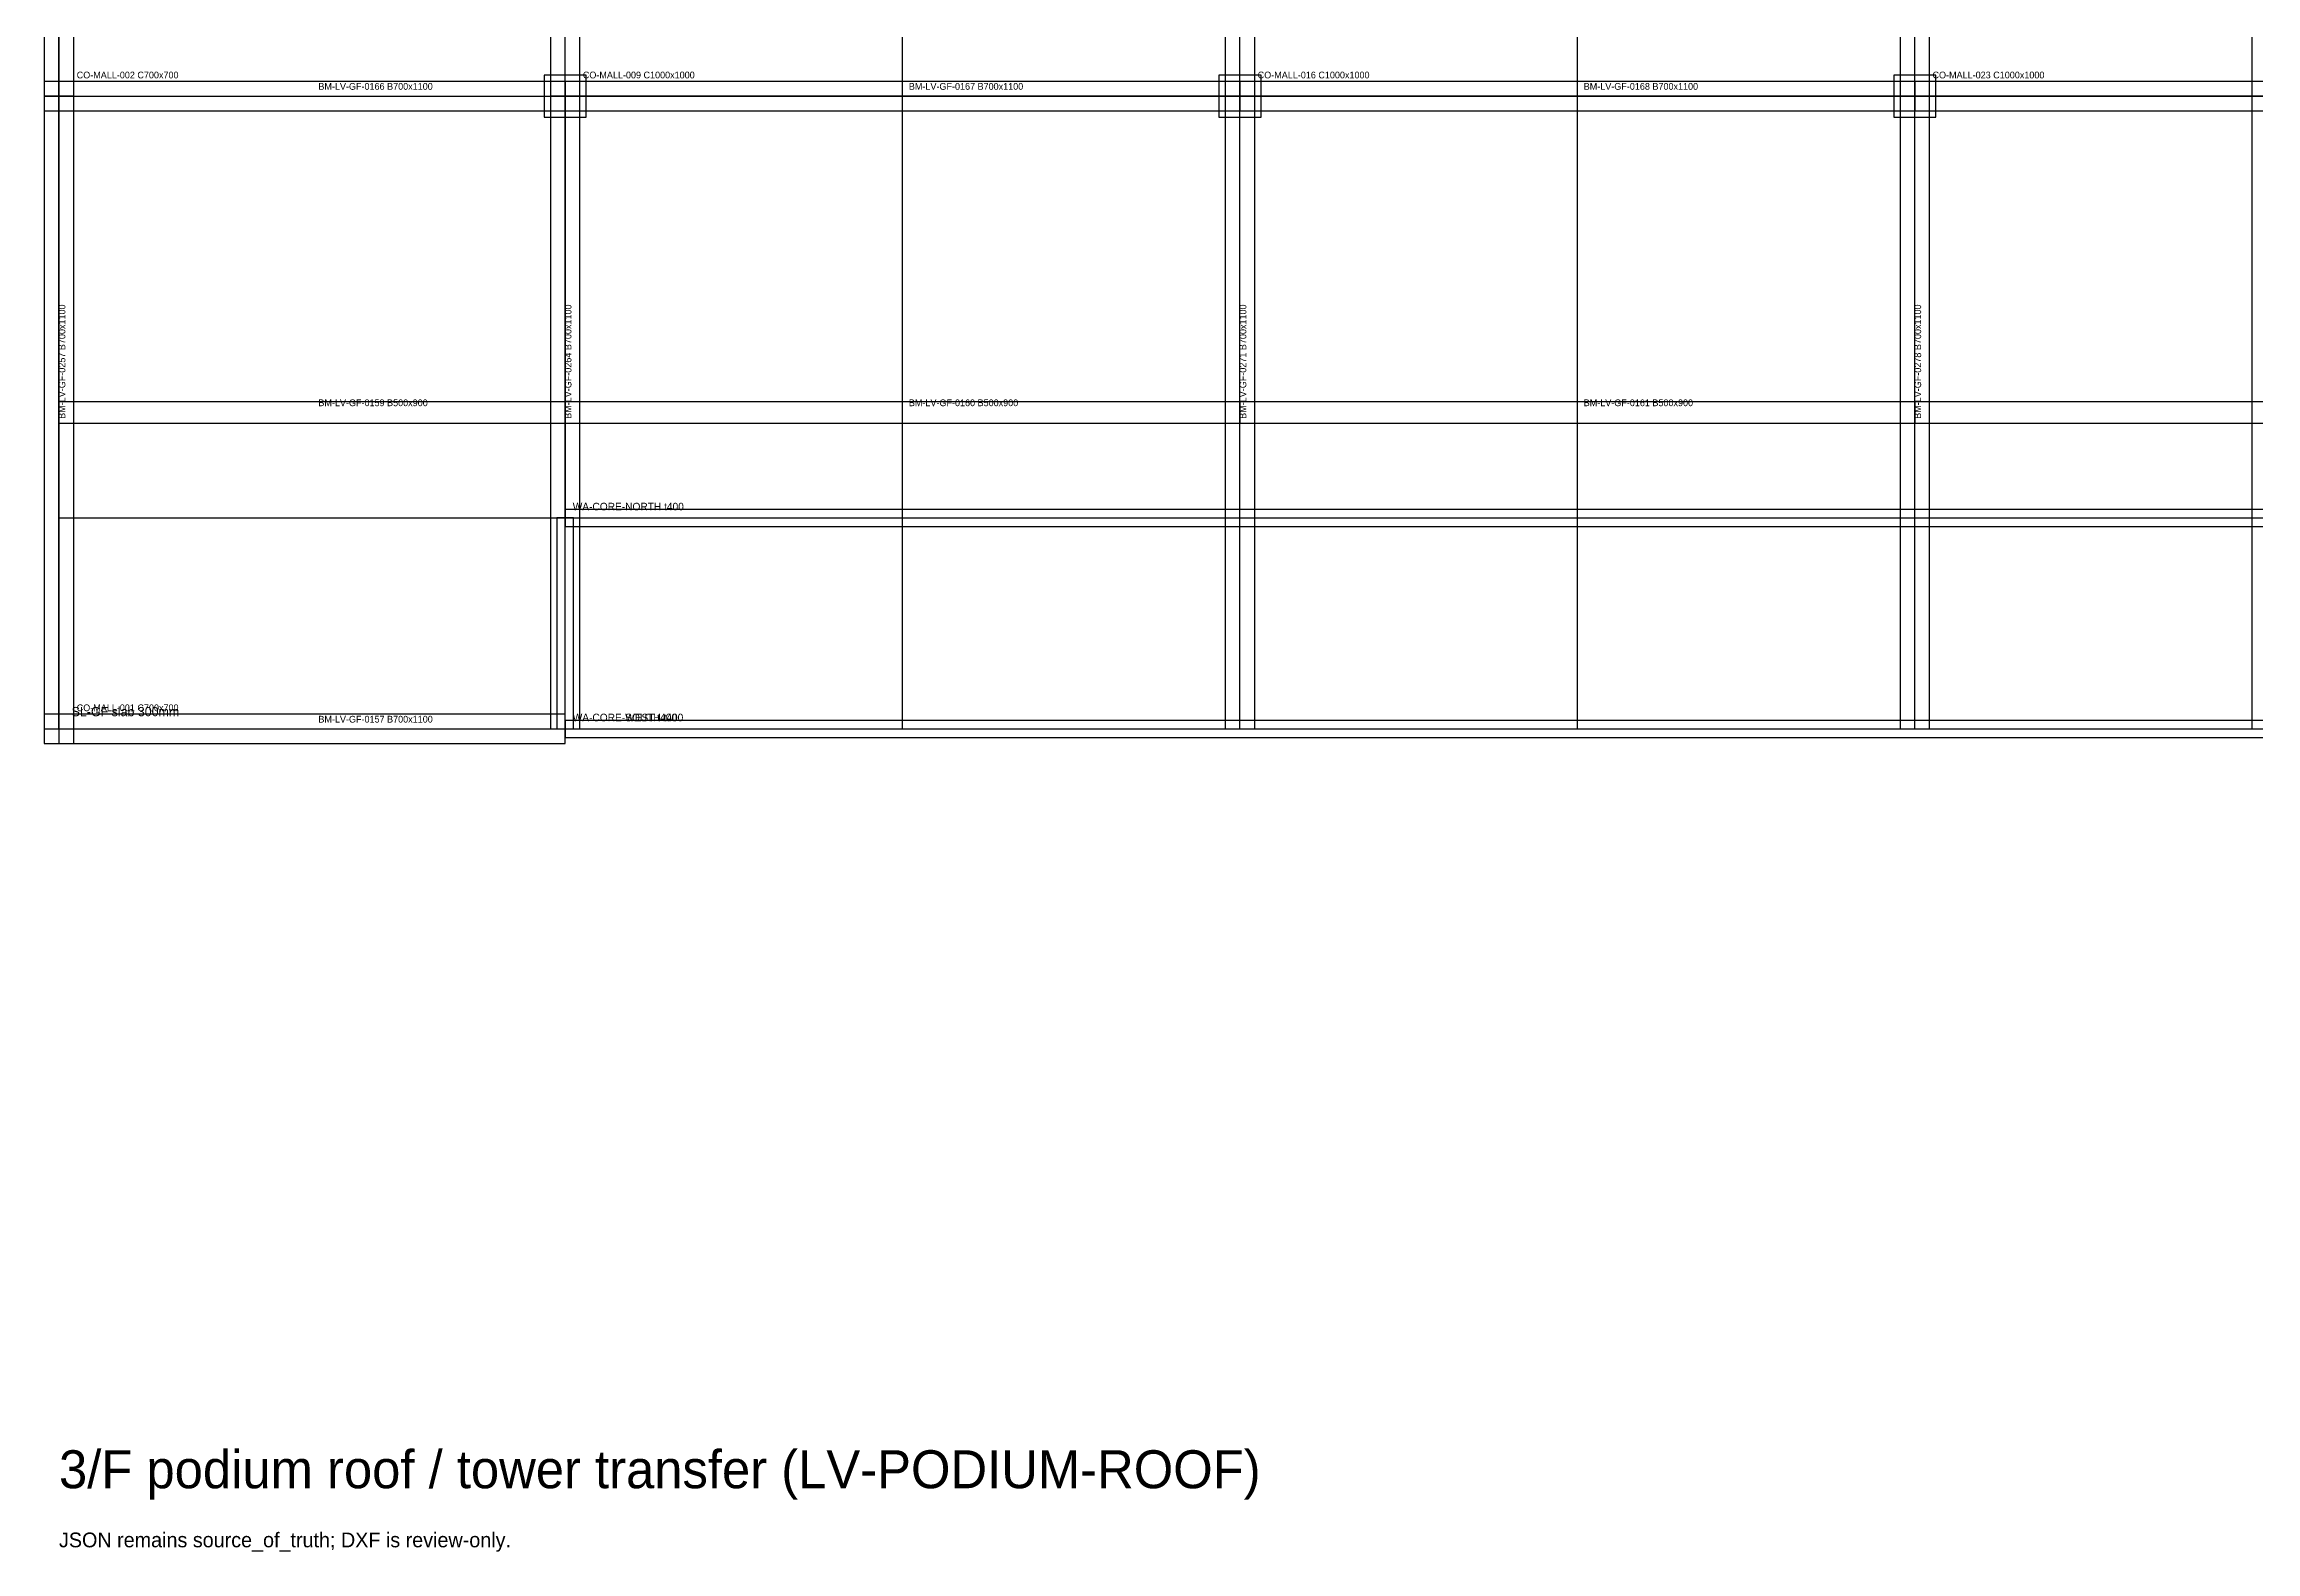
# Model space of a CAD drawing. Header units: millimetres. Extents: x -450 to 225826, y -254450 to 109948.
# Drawn here: x 118650 to 171084, y -19506 to 16230 of the extents above; entities that cross this region are included whole.
import ezdxf

# ---------------------------------------------------------------- set-up
doc = ezdxf.new("R2010")
doc.units = ezdxf.units.MM
for name, color, linetype in [('LV-GF_BEAM', 5, 'Continuous'), ('LV-GF_BOUNDARY', 6, 'Continuous'), ('LV-GF_COLUMN', 1, 'Continuous'), ('LV-GF_GRID', 8, 'Continuous'), ('LV-GF_KEEP_OUT', 4, 'Continuous'), ('LV-GF_SLAB', 7, 'Continuous'), ('LV-GF_WALL', 3, 'Continuous'), ('TEXT', 7, 'Continuous')]:
    doc.layers.add(name, color=color, linetype=linetype)

msp = doc.modelspace()

# ---------------------------------------------------------------- linework, layer by layer
at = {"layer": 'LV-GF_BEAM'}
for points in [[(118650, 15000), (119350, 15000), (119350, 31000), (118650, 31000), (118650, 15000)], [(130650, 15000), (131350, 15000), (131350, 31000), (130650, 31000), (130650, 15000)], [(146650, 15000), (147350, 15000), (147350, 31000), (146650, 31000), (146650, 15000)], [(162650, 15000), (163350, 15000), (163350, 31000), (162650, 31000), (162650, 15000)], [(119000, 15350), (119000, 14650), (131000, 14650), (131000, 15350), (119000, 15350)], [(131000, 15350), (131000, 14650), (147000, 14650), (147000, 15350), (131000, 15350)], [(147000, 15350), (147000, 14650), (163000, 14650), (163000, 15350), (147000, 15350)], [(163000, 15350), (163000, 14650), (179000, 14650), (179000, 15350), (163000, 15350)], [(118650, 0), (119350, 0), (119350, 15000), (118650, 15000), (118650, 0)], [(130650, 0), (131350, 0), (131350, 15000), (130650, 15000), (130650, 0)], [(146650, 0), (147350, 0), (147350, 15000), (146650, 15000), (146650, 0)], [(162650, 0), (163350, 0), (163350, 15000), (162650, 15000), (162650, 0)], [(119000, 7750), (119000, 7250), (131000, 7250), (131000, 7750), (119000, 7750)], [(131000, 7750), (131000, 7250), (147000, 7250), (147000, 7750), (131000, 7750)], [(147000, 7750), (147000, 7250), (163000, 7250), (163000, 7750), (147000, 7750)], [(163000, 7750), (163000, 7250), (179000, 7250), (179000, 7750), (163000, 7750)], [(119000, 350), (119000, -350), (131000, -350), (131000, 350), (119000, 350)]]:
    msp.add_lwpolyline(points, close=True, dxfattribs=at)
at = {"layer": 'LV-GF_BOUNDARY'}
msp.add_lwpolyline([(119000, 0), (223000, 0), (223000, 102000), (119000, 102000), (119000, 0)], close=True, dxfattribs=at)
at = {"layer": 'LV-GF_COLUMN'}
for points in [[(118650, 14650), (119350, 14650), (119350, 15350), (118650, 15350), (118650, 14650)], [(130500, 14500), (131500, 14500), (131500, 15500), (130500, 15500), (130500, 14500)], [(146500, 14500), (147500, 14500), (147500, 15500), (146500, 15500), (146500, 14500)], [(162500, 14500), (163500, 14500), (163500, 15500), (162500, 15500), (162500, 14500)], [(118650, -350), (119350, -350), (119350, 350), (118650, 350), (118650, -350)]]:
    msp.add_lwpolyline(points, close=True, dxfattribs=at)
at = {"layer": 'LV-GF_GRID'}
for points in [[(119000, 0), (119000, 102000)], [(131000, 0), (131000, 102000)], [(139000, 0), (139000, 102000)], [(147000, 0), (147000, 102000)], [(155000, 0), (155000, 102000)], [(163000, 0), (163000, 102000)], [(171000, 0), (171000, 102000)], [(119000, 15000), (223000, 15000)], [(119000, 5000), (223000, 5000)], [(119000, 0), (223000, 0)]]:
    msp.add_lwpolyline(points, dxfattribs=at)
at = {"layer": 'LV-GF_KEEP_OUT'}
msp.add_lwpolyline([(131000, 5000), (211000, 5000), (211000, 15000), (131000, 15000), (131000, 5000)], close=True, dxfattribs=at)
at = {"layer": 'LV-GF_SLAB'}
msp.add_lwpolyline([(119000, 0), (223000, 0), (223000, 102000), (119000, 102000), (119000, 0)], close=True, dxfattribs=at)
at = {"layer": 'LV-GF_WALL'}
for points in [[(130800, 0), (131200, 0), (131200, 5000), (130800, 5000), (130800, 0)], [(131000, 5200), (131000, 4800), (211000, 4800), (211000, 5200), (131000, 5200)], [(131000, 200), (131000, -200), (211000, -200), (211000, 200), (131000, 200)]]:
    msp.add_lwpolyline(points, close=True, dxfattribs=at)

# ---------------------------------------------------------------- texts
at = {"layer": 'TEXT'}
for s, height, p in [('CO-MALL-002 C700x700', 160, (119420, 15420)), ('BM-LV-GF-0166 B700x1100', 160, (125150, 15150)), ('CO-MALL-009 C1000x1000', 160, (131420, 15420)), ('BM-LV-GF-0167 B700x1100', 160, (139150, 15150)), ('CO-MALL-016 C1000x1000', 160, (147420, 15420)), ('BM-LV-GF-0168 B700x1100', 160, (155150, 15150)), ('CO-MALL-023 C1000x1000', 160, (163420, 15420)), ('BM-LV-GF-0159 B500x900', 160, (125150, 7650)), ('BM-LV-GF-0160 B500x900', 160, (139150, 7650)), ('BM-LV-GF-0161 B500x900', 160, (155150, 7650)), ('WA-CORE-NORTH t400', 180, (131180, 5180)), ('SL-GF slab 300mm', 220, (119300, 300)), ('CO-MALL-001 C700x700', 160, (119420, 420)), ('BM-LV-GF-0157 B700x1100', 160, (125150, 150)), ('WA-CORE-SOUTH t400', 180, (131180, 180)), ('WA-CORE-WEST t400', 180, (131180, 180)), ('3/F podium roof / tower transfer (LV-PODIUM-ROOF)', 900, (119000, -18000)), ('JSON remains source_of_truth; DXF is review-only.', 350, (119000, -19400))]:
    msp.add_text(s, height=height, dxfattribs=at).set_placement(p)
for s, p in [('BM-LV-GF-0257 B700x1100', (119150, 7350)), ('BM-LV-GF-0264 B700x1100', (131150, 7350)), ('BM-LV-GF-0271 B700x1100', (147150, 7350)), ('BM-LV-GF-0278 B700x1100', (163150, 7350))]:
    msp.add_text(s, height=160, rotation=90, dxfattribs=at).set_placement(p)

doc.saveas('drawing.dxf')
